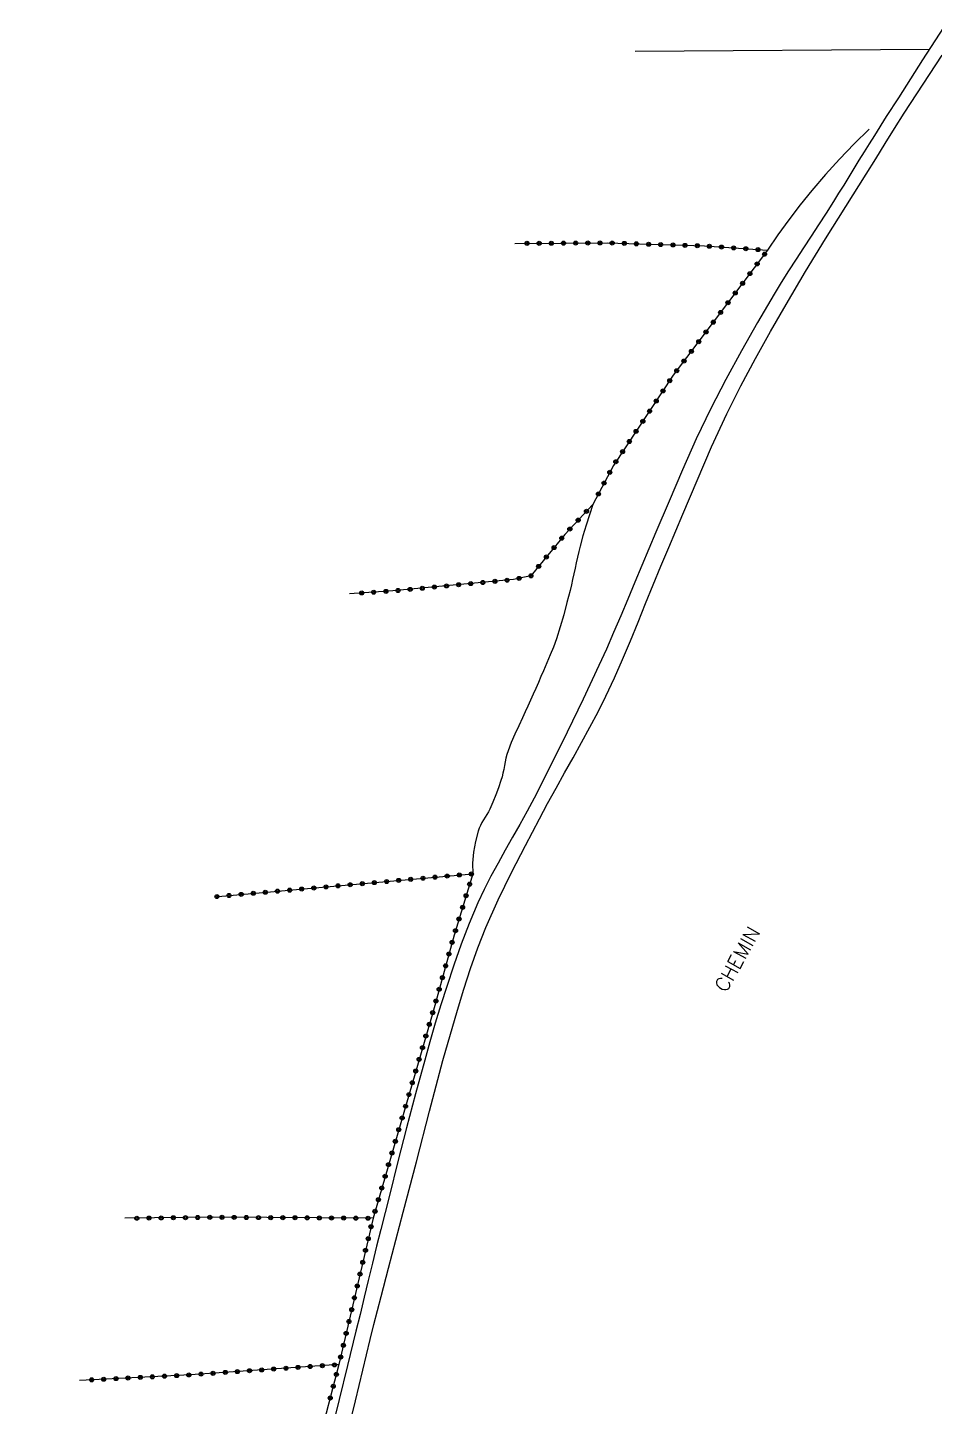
# Model space of a CAD drawing. Header units: millimetres. Extents: x 254000 to 255000, y 44022 to 45000.
# Drawn here: x 254323.6 to 254435.4, y 44327.1 to 44497.1 of the extents above; entities that cross this region are included whole.
import ezdxf

# ---------------------------------------------------------------- set-up
doc = ezdxf.new("R2010")
doc.units = ezdxf.units.MM
doc.layers.get('0').update_dxf_attribs({"linetype": 'CONTINUOUS'})
for name, color, linetype in [('W0071', 7, 'CONTINUOUS'), ('W0211', 2, 'CONTINUOUS'), ('W0322', 7, 'CONTINUOUS'), ('W0323', 7, 'CONTINUOUS'), ('W0330', 7, 'CONTINUOUS'), ('W0989', 7, 'CONTINUOUS')]:
    doc.layers.add(name, color=color, linetype=linetype)
doc.styles.get("Standard").update_dxf_attribs({"font": 'romans.shx', "width": 0.85})

# ---------------------------------------------------------------- blocks, each defined once
blk = doc.blocks.new('t323o')
at = {"color": 0, "linetype": 'Continuous'}
for radius in [0.25, 0.15]:
    blk.add_circle((0, 0), radius, dxfattribs=at)
blk = doc.blocks.new('t322o')
at = {"color": 0, "linetype": 'Continuous'}
for radius in [0.25, 0.15]:
    blk.add_circle((0, 0), radius, dxfattribs=at)

msp = doc.modelspace()

# ---------------------------------------------------------------- linework, layer by layer
at = {"layer": 'W0071'}
for points in [[(254436.5, 44497.06), (254433.93, 44493.07), (254432.44, 44490.74), (254430.94, 44488.42), (254429.45, 44486.09), (254427.98, 44483.76), (254427.34, 44482.74), (254426.71, 44481.73), (254426.08, 44480.71), (254425.46, 44479.69), (254424.83, 44478.66), (254424.2, 44477.64), (254423.57, 44476.63), (254422.94, 44475.61), (254422.03, 44474.18), (254421.11, 44472.75), (254420.18, 44471.33), (254419.25, 44469.92), (254418.32, 44468.49), (254417.4, 44467.07), (254416.5, 44465.63), (254415.62, 44464.18), (254413.58, 44460.71), (254411.58, 44457.22), (254409.65, 44453.69), (254407.8, 44450.11), (254406.01, 44446.34), (254404.33, 44442.52), (254402.7, 44438.68), (254401.05, 44434.85), (254400.17, 44432.8), (254399.3, 44430.74), (254398.44, 44428.67), (254397.57, 44426.61), (254396.71, 44424.55), (254395.83, 44422.49), (254394.94, 44420.44), (254394.02, 44418.41), (254392.09, 44414.28), (254390.11, 44410.19), (254388.08, 44406.12), (254386.02, 44402.06), (254385.17, 44400.44), (254384.28, 44398.83), (254383.38, 44397.24), (254382.48, 44395.65), (254381.58, 44394.05), (254380.71, 44392.44), (254379.87, 44390.8), (254379.09, 44389.14), (254378.01, 44386.61), (254377.04, 44384.04), (254376.13, 44381.45), (254375.25, 44378.85), (254374.52, 44376.59), (254373.84, 44374.32), (254373.18, 44372.03), (254372.54, 44369.75), (254371.41, 44365.59), (254370.31, 44361.43), (254369.24, 44357.26), (254368.18, 44353.09), (254367.65, 44350.99), (254367.13, 44348.9), (254366.61, 44346.81), (254366.1, 44344.71), (254365.59, 44342.61), (254365.08, 44340.52), (254364.57, 44338.42), (254364.05, 44336.33), (254363.02, 44332.13), (254362, 44327.93), (254360.95, 44323.73)], [(254363.57, 44325.89), (254364.02, 44327.77), (254364.46, 44329.65), (254364.91, 44331.54), (254365.35, 44333.42), (254365.81, 44335.3), (254366.27, 44337.18), (254367.16, 44340.64), (254368.06, 44344.1), (254368.98, 44347.55), (254369.89, 44351), (254371.52, 44357.24), (254373.12, 44363.49), (254374.77, 44369.73), (254376.57, 44375.93), (254377.36, 44378.5), (254378.19, 44381.07), (254379.08, 44383.61), (254380.06, 44386.12), (254381.58, 44389.54), (254383.24, 44392.89), (254384.96, 44396.21), (254386.69, 44399.52), (254387.69, 44401.42), (254388.73, 44403.31), (254389.78, 44405.18), (254390.83, 44407.05), (254391.88, 44408.93), (254392.91, 44410.81), (254393.91, 44412.72), (254394.87, 44414.64), (254395.92, 44416.9), (254396.93, 44419.17), (254397.9, 44421.46), (254398.85, 44423.76), (254399.78, 44426.06), (254400.72, 44428.37), (254401.66, 44430.66), (254402.63, 44432.95), (254404.38, 44437.09), (254406.12, 44441.24), (254407.9, 44445.37), (254409.8, 44449.45), (254411.52, 44452.88), (254413.32, 44456.26), (254415.18, 44459.61), (254417.09, 44462.94), (254419.49, 44466.99), (254421.96, 44471), (254424.47, 44474.99), (254426.97, 44478.98), (254428.14, 44480.86), (254429.3, 44482.75), (254430.48, 44484.63), (254431.67, 44486.5), (254433.22, 44488.89), (254434.77, 44491.28), (254436.35, 44493.65)]]:
    msp.add_lwpolyline(points, dxfattribs=at)
at = {"layer": 'W0211'}
for points in [[(254427.32, 44484.54), (254425.48, 44482.72), (254423.7, 44480.85), (254421.96, 44478.93), (254420.28, 44476.97), (254418.84, 44475.19), (254417.44, 44473.37), (254416.09, 44471.51), (254414.8, 44469.61)], [(254393.27, 44438.25), (254392.84, 44436.98), (254392.43, 44435.71), (254392.05, 44434.42), (254391.7, 44433.14), (254391.53, 44432.46), (254391.37, 44431.77), (254391.22, 44431.09), (254391.07, 44430.41), (254390.93, 44429.72), (254390.78, 44429.03), (254390.63, 44428.35), (254390.46, 44427.67), (254390.08, 44426.17), (254389.68, 44424.66), (254389.26, 44423.17), (254388.78, 44421.69), (254388.42, 44420.69), (254388.02, 44419.71), (254387.6, 44418.74), (254387.18, 44417.77), (254386.87, 44417.04), (254386.55, 44416.32), (254386.23, 44415.59), (254385.9, 44414.87), (254385.58, 44414.15), (254385.25, 44413.42), (254384.93, 44412.7), (254384.61, 44411.98), (254384.14, 44410.96), (254383.66, 44409.95), (254383.2, 44408.93), (254382.81, 44407.88), (254382.67, 44407.43), (254382.56, 44406.98), (254382.46, 44406.52), (254382.36, 44406.07), (254382.28, 44405.61), (254382.18, 44405.15), (254382.07, 44404.7), (254381.94, 44404.25), (254381.64, 44403.35), (254381.3, 44402.46), (254380.94, 44401.58), (254380.55, 44400.71), (254380.39, 44400.37), (254380.2, 44400.03), (254380, 44399.7), (254379.8, 44399.37), (254379.6, 44399.04), (254379.42, 44398.7), (254379.26, 44398.35), (254379.13, 44397.98), (254378.79, 44396.7), (254378.56, 44395.39), (254378.45, 44394.06), (254378.46, 44392.74)]]:
    msp.add_lwpolyline(points, dxfattribs=at)
at = {"layer": 'W0322'}
msp.add_lwpolyline([(254414.8, 44469.61), (254403.19, 44454.19), (254395.8, 44443.07), (254393.27, 44438.25)], dxfattribs=at)
at = {"layer": 'W0323'}
for points in [[(254383.65, 44470.45), (254395.04, 44470.51), (254407.05, 44470.14), (254414.8, 44469.61)], [(254393.27, 44438.25), (254389.81, 44434.57), (254385.64, 44429.46), (254383.49, 44429), (254368.6, 44427.6), (254363.27, 44427.27)], [(254346.61, 44389.9), (254359.47, 44391.04), (254378.46, 44392.74), (254376.17, 44385.18), (254373.57, 44375.77), (254366.17, 44350.27), (254346.55, 44350.39), (254335.55, 44350.26)], [(254366.17, 44350.27), (254361.97, 44332.23), (254343.68, 44330.96), (254329.98, 44330.27)], [(254361.97, 44332.23), (254356.77, 44312.35), (254331.95, 44311.82), (254323.58, 44311.3)]]:
    msp.add_lwpolyline(points, dxfattribs=at)
at = {"layer": 'W0330'}
msp.add_lwpolyline([(254398.5, 44494.14), (254434.79, 44494.39)], dxfattribs=at)

# ---------------------------------------------------------------- block references
at = {"layer": 'W0322'}
for p, rotation in [((254414.44, 44469.13), 233.0398672454071), ((254412.63, 44466.73), 233.0398672454071), ((254413.53, 44467.93), 233.0398672454071), ((254411.73, 44465.53), 233.0398672454071), ((254409.93, 44463.14), 233.0398672454071), ((254410.83, 44464.34), 233.0398672454071), ((254409.02, 44461.94), 233.0398672454071), ((254408.12, 44460.74), 233.0398672454071), ((254406.32, 44458.34), 233.0398672454071), ((254407.22, 44459.54), 233.0398672454071), ((254405.42, 44457.14), 233.0398672454071), ((254403.61, 44454.75), 233.0398672454071), ((254404.51, 44455.95), 233.0398672454071), ((254402.75, 44453.52), 236.3801682791693), ((254401.92, 44452.27), 236.3801682791693), ((254400.26, 44449.77), 236.3801682791693), ((254401.09, 44451.02), 236.3801682791693), ((254399.43, 44448.52), 236.3801682791693), ((254397.77, 44446.03), 236.3801682791693), ((254398.6, 44447.28), 236.3801682791693), ((254396.94, 44444.78), 236.3801682791693), ((254396.1, 44443.53), 236.3801682791693), ((254395.36, 44442.23), 242.2747222633537), ((254393.96, 44439.57), 242.2747222633537), ((254394.66, 44440.9), 242.2747222633537)]:
    msp.add_blockref('t322o', p, dxfattribs=dict(at, rotation=rotation))
at = {"layer": 'W0323'}
for p, rotation in [((254385.15, 44470.46), 0.3240115348150311), ((254386.65, 44470.46), 0.3240115348150311), ((254388.15, 44470.47), 0.3240115348150311), ((254389.65, 44470.48), 0.3240115348150311), ((254391.15, 44470.49), 0.3240115348150311), ((254392.65, 44470.5), 0.3240115348150311), ((254394.15, 44470.51), 0.3240115348150311), ((254395.65, 44470.49), 358.2312317998025), ((254397.14, 44470.45), 358.2312317998025), ((254398.64, 44470.4), 358.2312317998025), ((254400.14, 44470.35), 358.2312317998025), ((254401.64, 44470.31), 358.2312317998025), ((254403.14, 44470.26), 358.2312317998025), ((254404.64, 44470.21), 358.2312317998025), ((254406.14, 44470.17), 358.2312317998025), ((254407.64, 44470.1), 356.1235964909955), ((254409.13, 44470), 356.1235964909955), ((254410.63, 44469.9), 356.1235964909955), ((254412.13, 44469.8), 356.1235964909955), ((254413.62, 44469.69), 356.1235964909955), ((254391.46, 44436.33), 226.7771032663252), ((254392.49, 44437.42), 226.7771032663252), ((254389.44, 44434.11), 230.7533347697604), ((254390.43, 44435.23), 226.7771032663252), ((254388.49, 44432.95), 230.7533347697604), ((254387.54, 44431.79), 230.7533347697604), ((254384.18, 44429.15), 191.9854141191098), ((254385.64, 44429.47), 230.7533347697604), ((254386.59, 44430.63), 230.7533347697604), ((254366.26, 44427.45), 183.519845521996), ((254367.76, 44427.55), 183.519845521996), ((254369.26, 44427.66), 185.3987399178613), ((254370.75, 44427.8), 185.3987399178613), ((254372.24, 44427.94), 185.3987399178613), ((254373.74, 44428.08), 185.3987399178613), ((254375.23, 44428.22), 185.3987399178613), ((254376.72, 44428.37), 185.3987399178613), ((254378.22, 44428.51), 185.3987399178613), ((254379.71, 44428.65), 185.3987399178613), ((254381.2, 44428.79), 185.3987399178613), ((254382.7, 44428.93), 185.3987399178613), ((254364.77, 44427.36), 183.519845521996), ((254367.84, 44391.78), 5.11472416245632), ((254369.33, 44391.92), 5.11472416245632), ((254370.82, 44392.05), 5.11472416245632), ((254372.32, 44392.19), 5.11472416245632), ((254373.81, 44392.32), 5.11472416245632), ((254375.31, 44392.45), 5.11472416245632), ((254376.8, 44392.59), 5.11472416245632), ((254378.29, 44392.72), 5.11472416245632), ((254348.41, 44390.06), 5.026622261430174), ((254349.91, 44390.19), 5.026622261430174), ((254351.4, 44390.33), 5.026622261430174), ((254352.89, 44390.46), 5.026622261430174), ((254354.39, 44390.59), 5.026622261430174), ((254355.88, 44390.72), 5.026622261430174), ((254357.38, 44390.85), 5.026622261430174), ((254358.87, 44390.98), 5.026622261430174), ((254360.37, 44391.12), 5.11472416245632), ((254361.86, 44391.25), 5.11472416245632), ((254363.35, 44391.38), 5.11472416245632), ((254364.85, 44391.52), 5.11472416245632), ((254366.34, 44391.65), 5.11472416245632), ((254377.64, 44390.03), 253.1144490309942), ((254378.08, 44391.46), 253.1144490309942), ((254346.92, 44389.93), 5.026622261430174), ((254377.21, 44388.59), 253.1144490309942), ((254376.77, 44387.16), 253.1144490309942), ((254376.34, 44385.72), 253.1144490309942), ((254375.92, 44384.28), 254.5298829718324), ((254375.52, 44382.84), 254.5298829718324), ((254374.72, 44379.94), 254.5298829718324), ((254375.12, 44381.39), 254.5298829718324), ((254374.32, 44378.5), 254.5298829718324), ((254373.92, 44377.05), 254.5298829718324), ((254373.52, 44375.61), 253.8144710710169), ((254373.1, 44374.17), 253.8144710710169), ((254372.27, 44371.29), 253.8144710710169), ((254372.68, 44372.73), 253.8144710710169), ((254371.85, 44369.85), 253.8144710710169), ((254371.43, 44368.41), 253.8144710710169), ((254371.01, 44366.97), 253.8144710710169), ((254370.59, 44365.52), 253.8144710710169), ((254370.18, 44364.08), 253.8144710710169), ((254369.34, 44361.2), 253.8144710710169), ((254369.76, 44362.64), 253.8144710710169), ((254368.92, 44359.76), 253.8144710710169), ((254368.5, 44358.32), 253.8144710710169), ((254368.08, 44356.88), 253.8144710710169), ((254367.67, 44355.44), 253.8144710710169), ((254366.83, 44352.56), 253.8144710710169), ((254367.25, 44354), 253.8144710710169), ((254366.41, 44351.12), 253.8144710710169), ((254337.05, 44350.27), 180.6728863775461), ((254338.55, 44350.29), 180.6728863775461), ((254340.05, 44350.31), 180.6728863775461), ((254341.55, 44350.33), 180.6728863775461), ((254343.05, 44350.34), 180.6728863775461), ((254344.55, 44350.36), 180.6728863775461), ((254346.05, 44350.38), 180.6728863775461), ((254347.55, 44350.38), 179.6670076307209), ((254349.05, 44350.37), 179.6670076307209), ((254350.55, 44350.36), 179.6670076307209), ((254352.05, 44350.35), 179.6670076307209), ((254353.55, 44350.34), 179.6670076307209), ((254355.05, 44350.34), 179.6670076307209), ((254356.55, 44350.33), 179.6670076307209), ((254358.05, 44350.32), 179.6670076307209), ((254359.55, 44350.31), 179.6670076307209), ((254361.05, 44350.3), 179.6670076307209), ((254362.55, 44350.29), 179.6670076307209), ((254364.05, 44350.28), 179.6670076307209), ((254365.55, 44350.27), 179.6670076307209), ((254365.92, 44349.22), 256.9054440918576), ((254365.58, 44347.76), 256.9054440918576), ((254365.24, 44346.3), 256.9054440918576), ((254364.9, 44344.84), 256.9054440918576), ((254364.56, 44343.38), 256.9054440918576), ((254364.22, 44341.92), 256.9054440918576), ((254363.54, 44339), 256.9054440918576), ((254363.88, 44340.46), 256.9054440918576), ((254363.2, 44337.54), 256.9054440918576), ((254362.86, 44336.07), 256.9054440918576), ((254362.52, 44334.61), 256.9054440918576), ((254362.18, 44333.15), 256.9054440918576), ((254335.97, 44330.57), 182.8839801766578), ((254337.47, 44330.65), 182.8839801766578), ((254338.97, 44330.72), 182.8839801766578), ((254340.46, 44330.8), 182.8839801766578), ((254341.96, 44330.87), 182.8839801766578), ((254343.46, 44330.95), 182.8839801766578), ((254344.96, 44331.05), 183.9776477537015), ((254346.45, 44331.15), 183.9776477537015), ((254347.95, 44331.26), 183.9776477537015), ((254349.45, 44331.36), 183.9776477537015), ((254350.94, 44331.47), 183.9776477537015), ((254352.44, 44331.57), 183.9776477537015), ((254353.93, 44331.67), 183.9776477537015), ((254355.43, 44331.78), 183.9776477537015), ((254356.93, 44331.88), 183.9776477537015), ((254358.42, 44331.99), 183.9776477537015), ((254359.92, 44332.09), 183.9776477537015), ((254361.42, 44332.19), 183.9776477537015), ((254361.65, 44331.01), 255.3388913710145), ((254331.48, 44330.35), 182.8839801766578), ((254332.97, 44330.42), 182.8839801766578), ((254334.47, 44330.5), 182.8839801766578), ((254361.27, 44329.56), 255.3388913710145), ((254360.89, 44328.11), 255.3388913710145)]:
    msp.add_blockref('t323o', p, dxfattribs=dict(at, rotation=rotation))

# ---------------------------------------------------------------- texts
at = {"layer": 'W0989'}
msp.add_text('CHEMIN', height=1.75, rotation=60.7249, dxfattribs=at).set_placement((254409.7, 44378))

doc.saveas('drawing.dxf')
